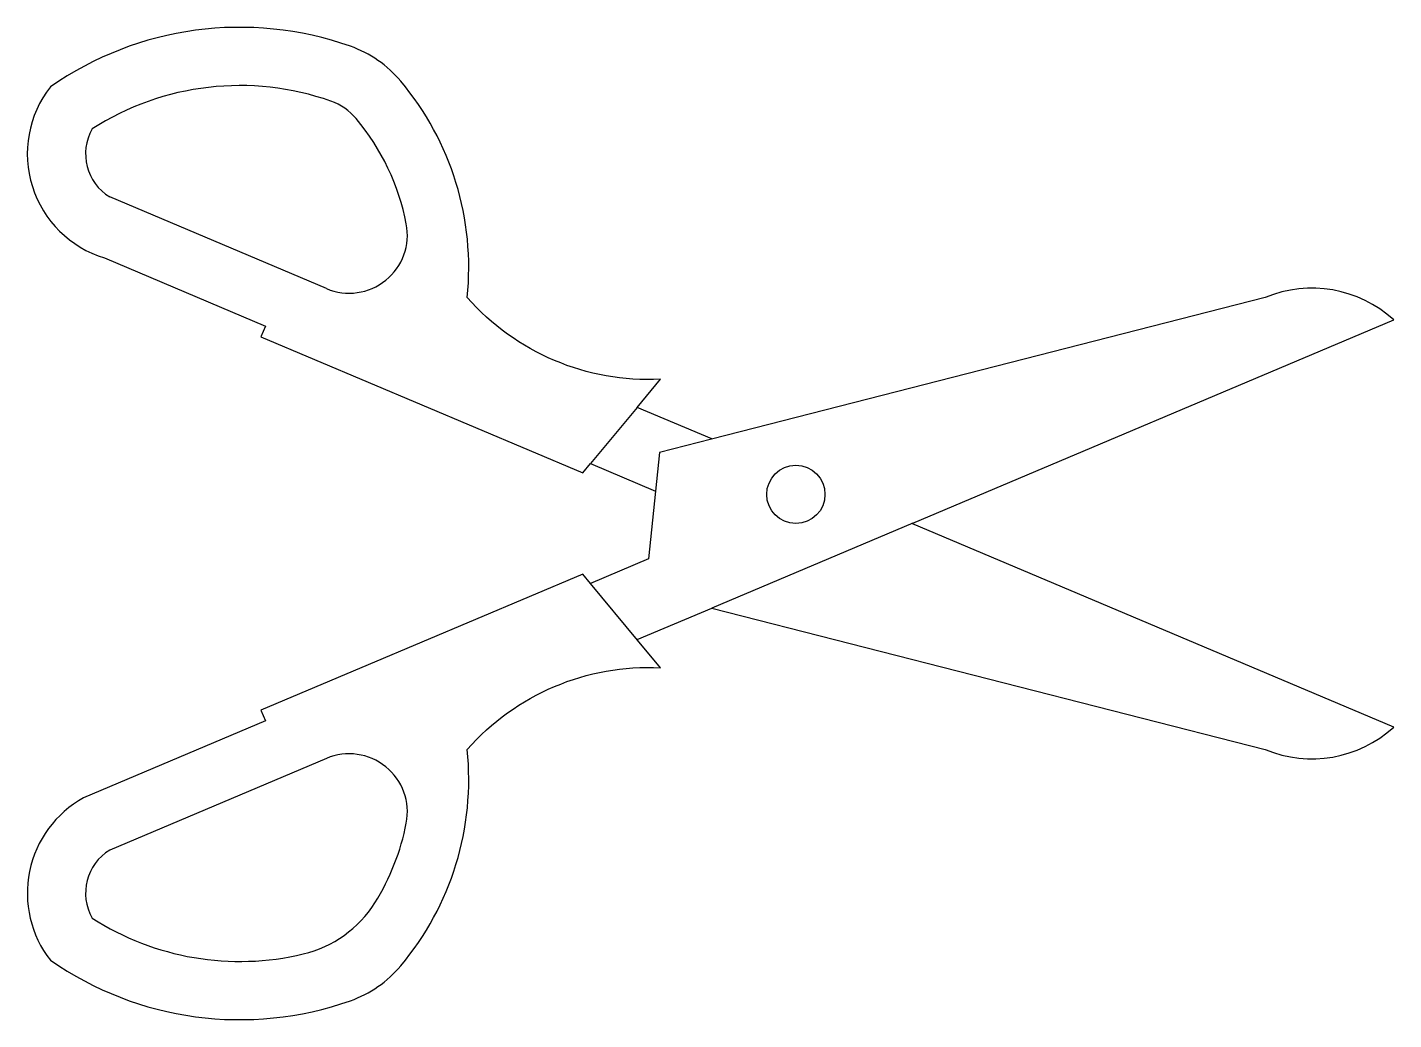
# Model space of a CAD drawing. Extents: x 3.706 to 3.823, y 5.837 to 5.922.
import ezdxf

# ---------------------------------------------------------------- set-up
doc = ezdxf.new("R2010")
doc.units = 0
doc.layers.add('ACES', color=7, linetype='CONTINUOUS')
doc.layers.add('ACES-I', color=251, linetype='CONTINUOUS')

msp = doc.modelspace()

# ---------------------------------------------------------------- linework, layer by layer
at = {"layer": 'ACES', "color": 0}
for points in [[(3.764683567152233, 5.886591633217829), (3.758262497105735, 5.889308239775962), (3.760260287604208, 5.891720465537414, -0.2282565974930708), (3.743682877084974, 5.898733985372474, 0.2029559424993978), (3.737982241579966, 5.91731004983753, 0.1339322377188804), (3.733657363117378, 5.920308946580422, 0.2415997274230109), (3.707908389804333, 5.916834973352728, 0.5261743600623212), (3.712547099635387, 5.902134479837962), (3.726361608401415, 5.896289879975409), (3.725971968410579, 5.895368912724342), (3.753600985942635, 5.88367971299924), (3.754266916108791, 5.884483788253056), (3.75985393494044, 5.88212004951659)], [(3.781914982589289, 5.879368527710998), (3.823199308651551, 5.896834973352737, 0.2899609609328739), (3.812183984869657, 5.898743334689938), (3.764661418001321, 5.886585966954611)], [(3.75985393494044, 5.88212004951659), (3.759248645379332, 5.876293813143782), (3.754266916108792, 5.874186158452398), (3.753600985942635, 5.874990233706216), (3.725971968410579, 5.863301033981113), (3.726361608401415, 5.862380066730045), (3.710761656342366, 5.855780087012753, 0.4615875483387971), (3.707908389804333, 5.841834973352728, 0.2415997274230104), (3.733657363117378, 5.838361000125034, 0.1339322377188796), (3.737982241579966, 5.841359896867925, 0.2029559424993973), (3.743682877084974, 5.859935961332981, -0.2282565974930726), (3.760260287604208, 5.866949481168041), (3.758298363864819, 5.869318399725707)], [(3.758262497105736, 5.869361706929495), (3.764683567152233, 5.872078313487627), (3.812183984869657, 5.85992661201552, 0.2899609609332248), (3.823199308651561, 5.861834973352727), (3.781835672287923, 5.879334973352728)]]:
    msp.add_lwpolyline(points, format="xyb", dxfattribs=at)
at = {"layer": 'ACES-I', "color": 0}
for p, q in [((3.731597219961346, 5.899503888243707), (3.71299454220579, 5.907374251909521)), ((3.758262497105735, 5.889308239775962), (3.754266916108791, 5.884483788253056)), ((3.764661418001321, 5.886585966954611), (3.760199308651561, 5.885444456556181)), ((3.760199308651561, 5.885444456556181), (3.75985393494044, 5.882120049516589)), ((3.781914982589289, 5.879368527710998), (3.764683567152232, 5.872078313487628)), ((3.758298363864819, 5.869318399725707), (3.754266916108793, 5.874186158452399)), ((3.731597219961346, 5.859166058461748), (3.71299454220579, 5.851295694795935))]:
    msp.add_line(p, q, dxfattribs=at)
msp.add_circle((3.771888850718603, 5.881834463618415), 0.0025, dxfattribs=at)
for centre, radius, start, end in [((3.724167809835382, 5.893482947065641), 0.02345497973042467, 70.51904019034978, 122.7274853506492), ((3.730322427239054, 5.910881422903047), 0.005, 40.00561607049592, 70.51904019034882), ((3.718893197215751, 5.901289250991543), 0.019921027474856, 10.89208218292166, 40.00561607049229), ((3.715278600323423, 5.911078513465149), 0.004351835837577902, 150.6054620471983, 238.341899315048), ((3.733545419915529, 5.90410872449905), 0.005, 247.0678995624102, 10.89208218292487), ((3.733545419915529, 5.854561222206406), 0.005, 349.1079178170751, 112.9321004375898), ((3.718893197215751, 5.857380695713912), 0.019921027474856, 327.839016384421, 349.1079178170783), ((3.715278600323423, 5.847591433240306), 0.004351835837577902, 121.658100684952, 209.3945379528017), ((3.72729190096004, 5.852099733531457), 0.01, 283.425950298433, 327.8390163844208), ((3.724167809835382, 5.865186999639815), 0.02345497973042467, 237.2725146493508, 283.4259502984326)]:
    msp.add_arc(centre, radius, start, end, dxfattribs=at)

doc.saveas('drawing.dxf')
